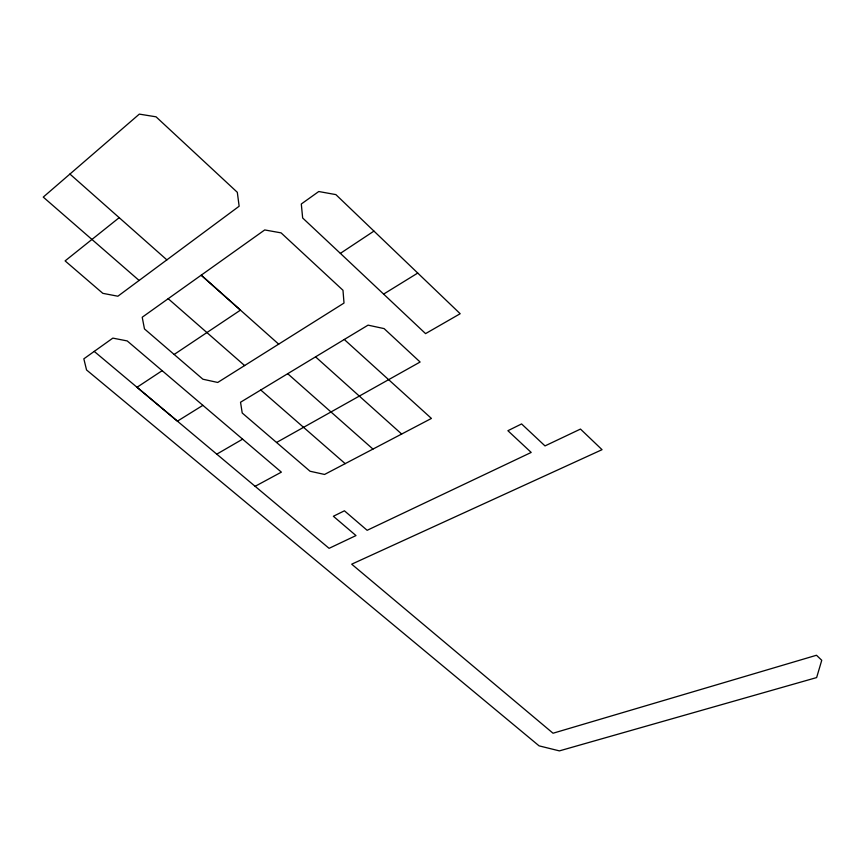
<?xml version="1.0" encoding="UTF-8"?>
<svg xmlns="http://www.w3.org/2000/svg" width="865" height="865" viewBox="0 0 865 865"><rect width="100%" height="100%" fill="white"/><g stroke="black" fill="none" stroke-linecap="round" stroke-linejoin="round"><path stroke-width="1.3" d="M119.197 217.666L65.102 260.895L102.838 293.343L117.867 296.219L239.14 206.238L237.313 192.3L156.046 116.818L139.319 114.115L43.25 197.101L139.114 280.465M94.231 351.406L83.84 358.834L86.554 369.961L539.079 745.857L559.396 750.885L816.636 677.576L821.75 660.287L816.484 655.259L553.038 733.228L351.698 564.185L602.04 449.681L580.48 429.072L545.004 445.907L521.595 423.937L507.896 430.705L531.197 452.438L367.149 530.299L344.421 510.804L333.371 516.264L355.991 535.576L329.089 548.334L94.231 351.406L112.839 338.118L127.209 340.929L281.374 472.139L255.121 486.314M168.199 298.695L142.217 317.239L144.466 328.905L202.897 379.216L217.731 382.46L344.011 303.064L342.983 290.272L281.082 232.869L264.722 229.939L168.199 298.695L244.633 365.571M174.146 354.477L240.47 310.124L201.199 275.178L278.703 344.173M340.367 253.369L425.569 333.62L460.18 313.725L335.88 194.614L318.763 191.522L301.301 203.999L302.653 217.991L340.367 253.369L373.95 231.106M162.133 370.696L137.016 387.282L177.412 421.168L202.843 405.361M383.66 294.078L417.73 273.07M287.699 373.702L240.535 402.236L242.222 413.005L310.048 471.241L324.57 474.453L431.43 418.433L344.281 339.491L287.699 373.702L372.956 449.076M344.281 339.491L368.068 325.143L384.103 328.603L420.109 362.024L276.541 442.48M216.769 454.157L242.611 439.171M260.754 389.996L345.189 463.651M69.924 174.06L166.88 259.878M315.563 356.856L401.641 434.025"/></g></svg>
